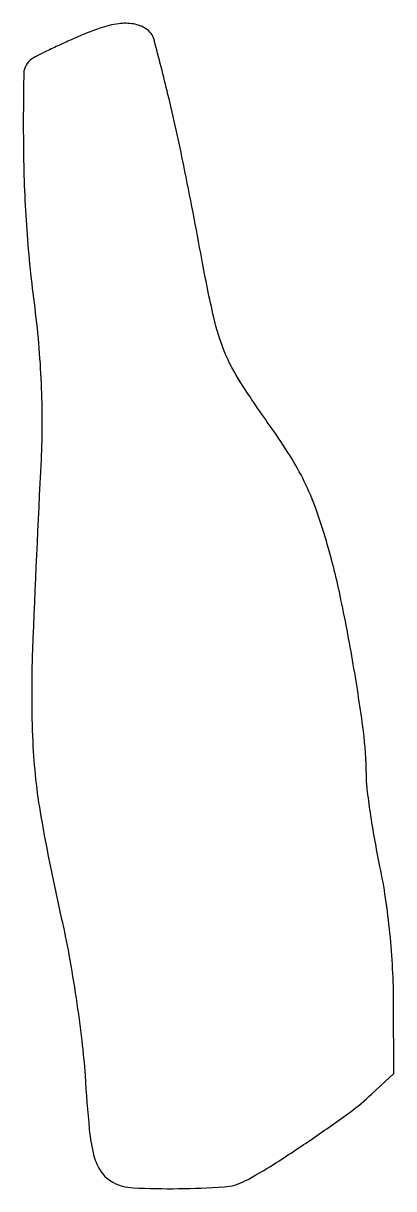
# Model space of a CAD drawing. Extents: x 0 to 54, y 0 to 170.
import ezdxf

# ---------------------------------------------------------------- set-up
doc = ezdxf.new("R2010")
doc.units = 0

msp = doc.modelspace()

# ---------------------------------------------------------------- linework, layer by layer
msp.add_lwpolyline([(7.497169, 167.70984, 0.003931), (5.490329, 166.804462, 0.004575), (3.597564, 165.911492, 0.004078), (2.010167, 165.128722, 0.027299), (1.247169, 164.690983, 0.248682), (0.070116, 162.576144, 0.007333), (0.009834, 152.059023, 0.014531), (0.45133, 140.444151, 0.015493), (1.564927, 129.12154, -0.010337), (2.206479, 123.223453, -0.010779), (2.593023, 117.385593, -0.011085), (2.72024, 111.705151, -0.012718), (2.58343, 106.279797, 0.002887), (1.338346, 78.550896, 0.020831), (1.372552, 65.18221, 0.032251), (2.561271, 54.289002, 0.012727), (5.538014, 39.5, -0.0114), (6.638675, 34.105724, -0.007289), (7.682584, 27.79375, -0.007323), (8.525168, 21.575298, -0.013548), (8.998213, 16.5, 0.006431), (9.614186, 8.689727, 0.040972), (10.299968, 4.775991, 0.08809), (11.353732, 2.484895, 0.118699), (13.051908, 0.97222, 0.111425), (16.003109, 0.157157, 0.014187), (22.633994, 0.030117, 0.014538), (29.257912, 0.283869, 0.104672), (32.315741, 1.149762, 0.020943), (36.536711, 3.602603, 0.008026), (42.200751, 7.348776, 0.007577), (47.630202, 11.188556, 0.030173), (50.77235, 13.787343), (54, 16.80242), (53.986863, 27.15121, 0.01337), (53.848987, 32.07269, 0.011256), (53.446522, 37.27176, 0.011378), (52.818261, 42.373754, 0.014893), (52, 47, -0.007111), (51.243479, 50.920464, -0.007202), (50.602197, 54.844353, -0.007046), (50.141649, 58.273559, -0.029011), (50.013137, 60.363756, 0.03215), (49.581567, 66.730762, 0.009386), (48.106496, 76.442767, 0.009822), (46.181251, 86.499748, 0.018935), (44.17947, 94.450194, 0.016242), (42.626869, 99.182771, 0.025914), (40.964283, 103.100942, 0.025955), (38.907338, 106.82169, 0.016362), (36.146316, 110.948632, -0.012743), (31.696326, 117.497072, -0.045104), (29.346285, 121.997471, -0.042227), (27.764184, 126.99341, -0.010194), (26.023034, 135.5, 0.004407), (23.396005, 149.13608, 0.009644), (21.091287, 159.519341, 0.005937), (19.058288, 167.495008, 0.188375), (17.883703, 169.093037, 0.101269), (16.068454, 169.781935, 0.073446), (13.900833, 169.812795, 0.051248), (11.152723, 169.155417, 0.019688)], format="xyb", close=True)

doc.saveas('drawing.dxf')
